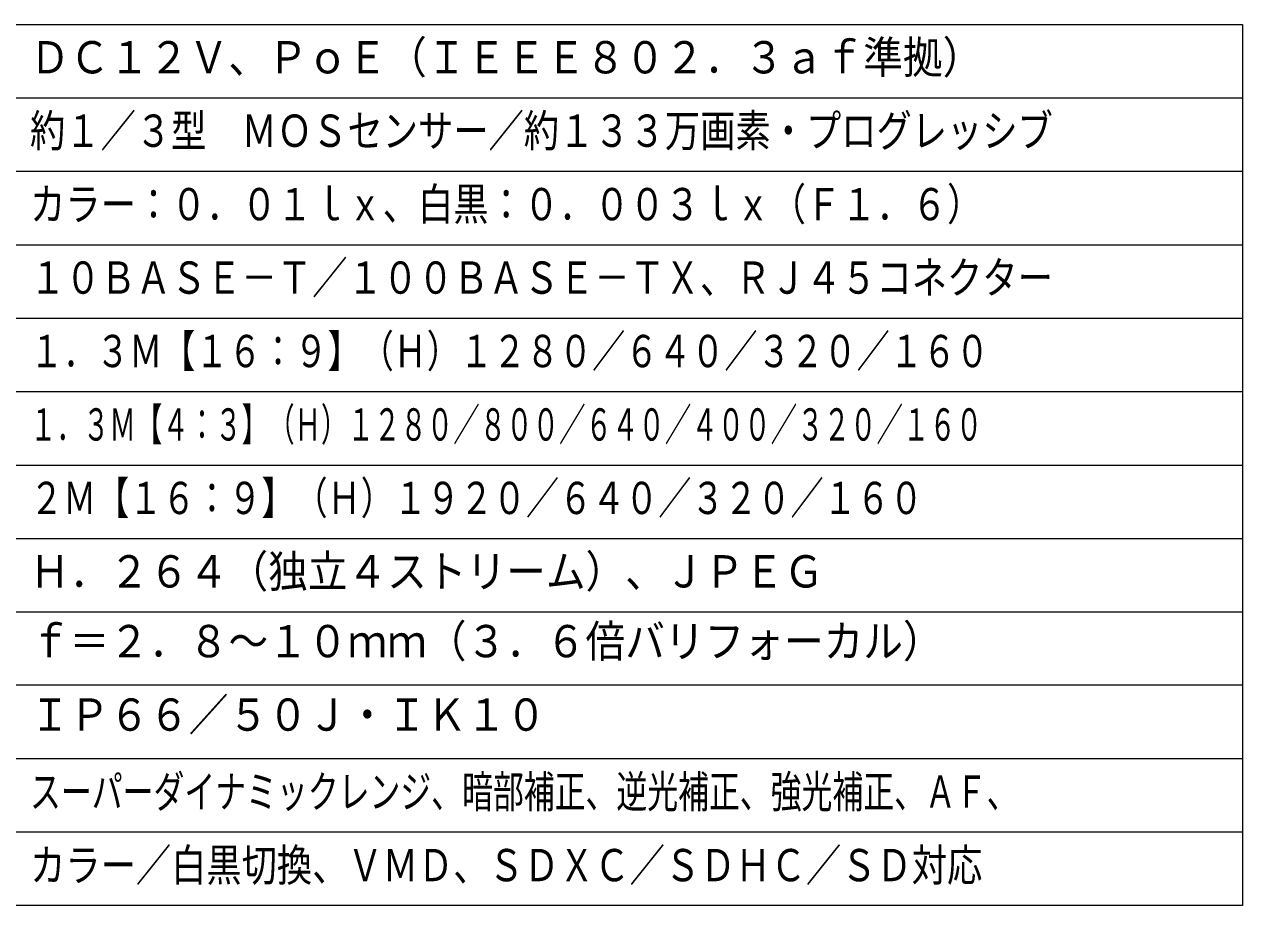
# Model space of a CAD drawing. Units: millimetres, scale not verified. Extents: x -62 to 63, y -57 to 57.
# Drawn here: x -20.4 to 62.5, y -56.5 to 3.5 of the extents above; entities that cross this region are included whole.
import ezdxf
from ezdxf.enums import TextEntityAlignment as Align

# ---------------------------------------------------------------- set-up
doc = ezdxf.new("R2010")
doc.units = ezdxf.units.MM
doc.header["$LTSCALE"] = 0.125
doc.layers.add('0-1_MOJI1', color=7, linetype='Continuous')
doc.layers.add('0-2_WAKU', color=1, linetype='Continuous', lineweight=18)
doc.styles.add('ＭＳ ゴシック', font='')
doc.styles.get('ＭＳ ゴシック').set_extended_font_data('MS Gothic')

msp = doc.modelspace()

# ---------------------------------------------------------------- linework, layer by layer
at = {"layer": '0-2_WAKU', "color": 4}
for p, q in [((-62.4897, 3.4987), (62.5103, 3.4987)), ((62.5103, 3.4987), (62.5103, -56.5013)), ((62.5103, -56.5013), (-62.4897, -56.5013))]:
    msp.add_line(p, q, dxfattribs=at)
at = {"layer": '0-2_WAKU'}
for p, q in [((-62.4897, -1.5013), (62.5103, -1.5013)), ((-62.4897, -6.5013), (62.5103, -6.5013)), ((-62.4897, -11.5013), (62.5103, -11.5013)), ((-62.4897, -16.5013), (62.5103, -16.5013)), ((-62.4897, -21.5013), (62.5103, -21.5013)), ((-62.4897, -26.5013), (62.5103, -26.5013)), ((-62.4897, -31.5013), (62.5103, -31.5013)), ((-62.4897, -36.5013), (62.5103, -36.5013)), ((62.5103, -41.5013), (-62.4897, -41.5013)), ((62.5103, -46.5013), (-62.4897, -46.5013)), ((62.5103, -51.5013), (-62.4897, -51.5013))]:
    msp.add_line(p, q, dxfattribs=at)

# ---------------------------------------------------------------- texts
at = {"layer": '0-1_MOJI1', "style": 'ＭＳ ゴシック'}
for s, width, p in [('ＤＣ１２Ｖ、ＰｏＥ（ＩＥＥＥ８０２．３ａｆ準拠）', 0.9, (-19.9897, -0.5013)), ('約１／３型\u3000ＭＯＳセンサー／約１３３万画素・プログレッシブ', 0.8, (-19.9897, -5.5013)), ('カラー：０．０１ｌｘ、白黒：０．００３ｌｘ（Ｆ１．６）', 0.8, (-19.9897, -10.5013)), ('１０ＢＡＳＥ－Ｔ／１００ＢＡＳＥ－ＴＸ、ＲＪ４５コネクター', 0.8, (-19.9897, -15.5013)), ('１．３Ｍ【１６：９】（Ｈ）１２８０／６４０／３２０／１６０', 0.75, (-19.9897, -20.5013)), ('１．３Ｍ【４：３】（Ｈ）１２８０／８００／６４０／４００／３２０／１６０', 0.6, (-19.9897, -25.5013)), ('２Ｍ【１６：９】（Ｈ）１９２０／６４０／３２０／１６０', 0.75, (-19.9897, -30.5013)), ('Ｈ．２６４（独立４ストリーム）、ＪＰＥＧ', 0.9, (-19.9897, -35.5013)), ('ｆ＝２．８～１０ｍｍ（３．６倍バリフォーカル）', 0.9, (-19.9897, -40.2528)), ('ＩＰ６６／５０Ｊ・ＩＫ１０', 0.9, (-19.9897, -45.2528)), ('スーパーダイナミックレンジ、暗部補正、逆光補正、強光補正、ＡＦ、', 0.7, (-19.9897, -50.5013)), ('カラー／白黒切換、ＶＭＤ、ＳＤＸＣ／ＳＤＨＣ／ＳＤ対応', 0.8, (-19.9897, -55.5013))]:
    msp.add_text(s, height=2.199, dxfattribs=dict(at, width=width)).set_placement(p, align=Align.BOTTOM_LEFT)

doc.saveas('drawing.dxf')
